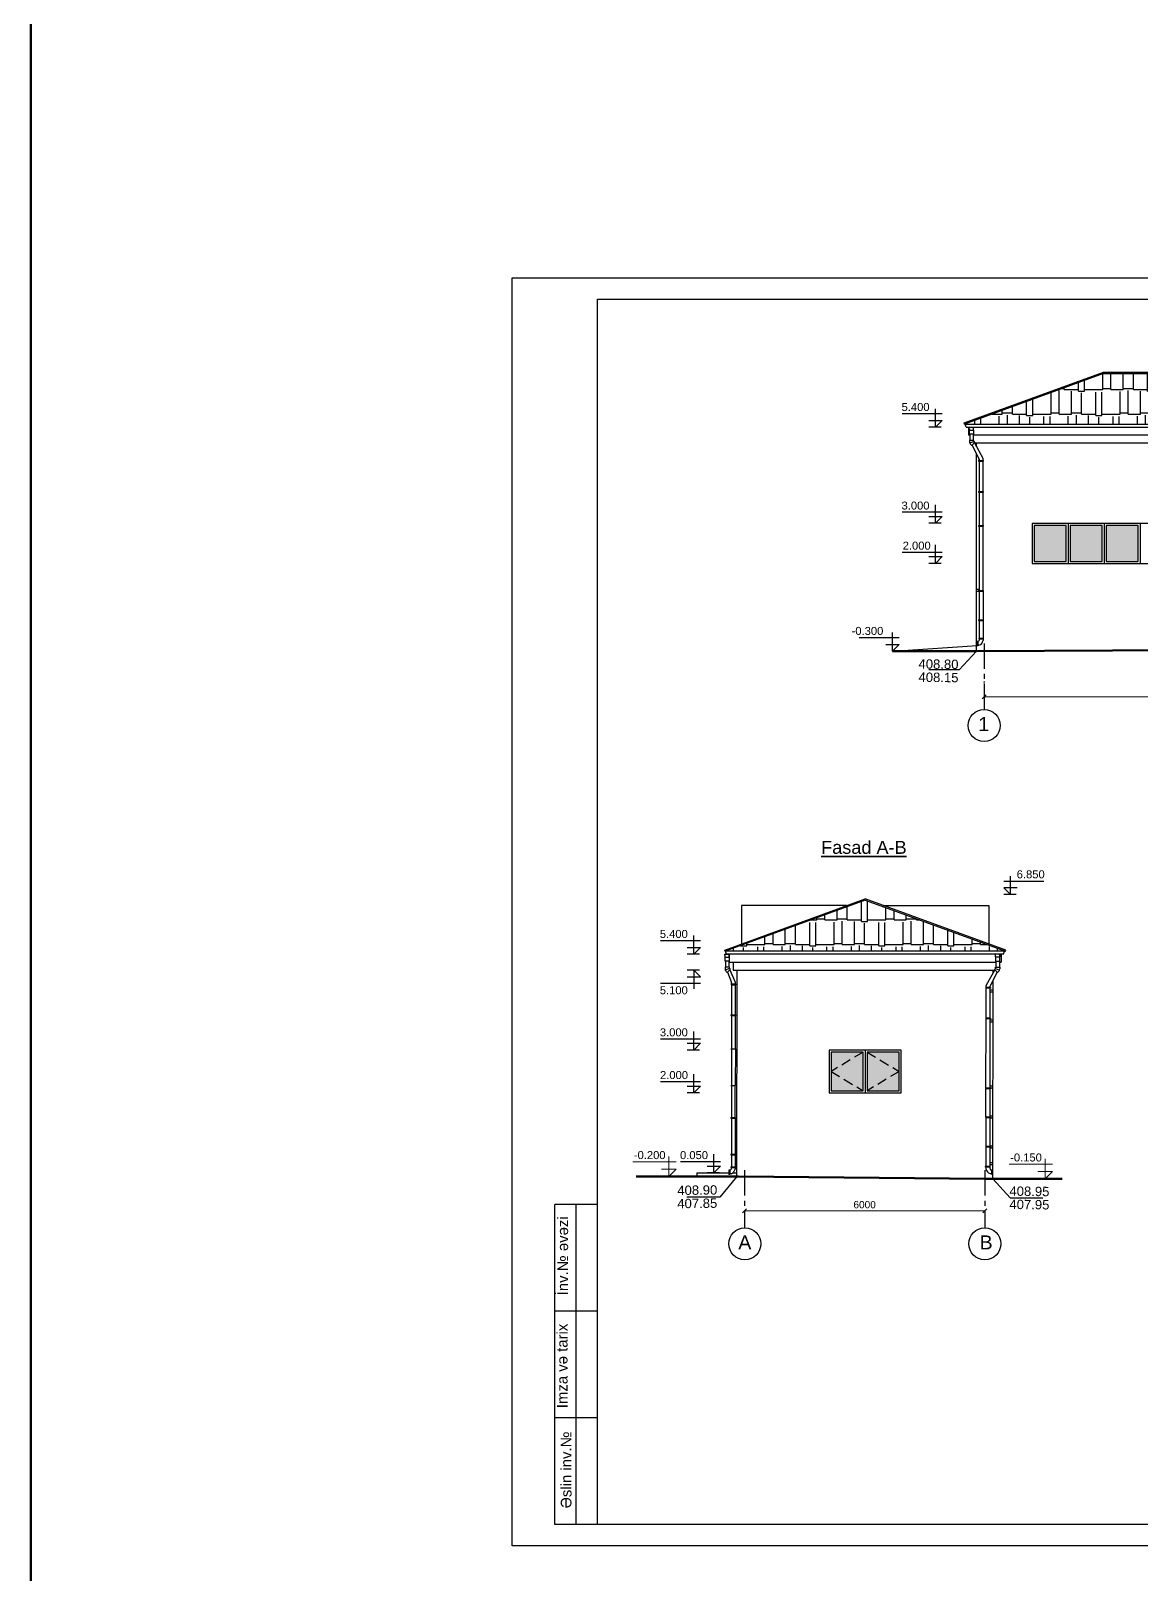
# Model space of a CAD drawing. Header units: millimetres. Extents: x 120281 to 1416367021, y -641565767 to 918373.
# Drawn here: x 981890 to 1009645, y 797393 to 835955 of the extents above; entities that cross this region are included whole.
import ezdxf

# ---------------------------------------------------------------- set-up
doc = ezdxf.new("R2010")
doc.units = ezdxf.units.MM
doc.linetypes.add('CENTER', pattern=[50.8, 31.75, -6.35, 6.35, -6.35])
doc.linetypes.add('HIDDEN', pattern=[0.375, 0.25, -0.125])
for name, color, linetype, lineweight in [('Kunc stamp_n_n yaz_s__Ном._пера__7', 7, 'Continuous', 35), ('Layer2', 7, 'Continuous', 13), ('Sahə rəqəminin xətti', 240, 'Continuous', 30), ('Xar. ölcülər.-1', 230, 'Continuous', 15), ('аракясмя', 130, 'Continuous', 20), ('оси', 85, 'CENTER', 9), ('перегородка', 130, 'Continuous', 20), ('размер', 90, 'Continuous', 40), ('размер 1', 6, 'Continuous', 15), ('размер2', 210, 'Continuous', 15)]:
    doc.layers.add(name, color=color, linetype=linetype, lineweight=lineweight)
doc.layers.add('Оболочка - Крыша_Pen_No__92', color=23, linetype='Continuous', lineweight=13, true_color=0xbf8080)
doc.styles.add('ARIAL', font='arial.ttf')
doc.styles.get("Standard").update_dxf_attribs({"font": 'arial.ttf'})
doc.styles.add('style5', font='times.ttf', dxfattribs={"height": 400})
doc.styles.add('Times New  Roman', font='times.ttf')
doc.dimstyles.new('250', dxfattribs={"dimtxt": 370, "dimasz": 100, "dimexe": 1.25, "dimexo": 0.625, "dimgap": 60, "dimtad": 1, "dimtxsty": 'Times New  Roman', "dimblk": 'OBLIQUE', "dimcen": 2.5, "dimadec": 0, "dimazin": 0, "dimtfac": 1, "dimtix": 1, "dimtmove": 0, "dimatfit": 3, "dimldrblk": 'OBLIQUE', "dimfxl": 1, "dimlwd": 0, "dimlwe": 0, "dimarcsym": 0})

# ---------------------------------------------------------------- blocks, each defined once
blk = doc.blocks.new('_Oblique')
at = {"color": 0, "linetype": 'ByBlock', "lineweight": -2}
blk.add_line((-0.5, -0.5), (0.5, 0.5), dxfattribs=at)
blk = doc.blocks.new('*D402')
at = {"layer": 'Defpoints', "color": 0, "lineweight": 53, "transparency": 16777216}
for p in [(999726, 806472), (999726, 806472), (1005738, 806472)]:
    blk.add_point(p, dxfattribs=at)
at = {"layer": 'Xar. ölcülər.-1', "color": 0, "lineweight": 0, "transparency": 16777216}
for p, q in [((999726, 806472), (999726, 806473)), ((1005738, 806472), (999726, 806472)), ((1005738, 806472), (1005738, 806473))]:
    blk.add_line(p, q, dxfattribs=at)
at = {"layer": 'Xar. ölcülər.-1', "color": 0, "lineweight": 0, "transparency": 16777216, "xscale": 100, "yscale": 100, "zscale": 100, "rotation": 180}
blk.add_blockref('_Oblique', (999726, 806472), dxfattribs=at)
at = {"layer": 'Xar. ölcülər.-1', "color": 0, "lineweight": 0, "transparency": 16777216, "xscale": 100, "yscale": 100, "zscale": 100}
blk.add_blockref('_Oblique', (1005738, 806472), dxfattribs=at)
at = {"layer": 'Xar. ölcülər.-1', "color": 0, "lineweight": 20, "transparency": 16777216, "insert": (1002732, 806624), "char_height": 180, "attachment_point": 5, "style": 'ARIAL'}
blk.add_mtext('6000', dxfattribs=at)
blk = doc.blocks.new('*D423')
at = {"layer": 'Defpoints', "color": 0, "lineweight": 53, "transparency": 16777216}
for p in [(1005720, 819708), (1025720, 819818), (1005720, 819315)]:
    blk.add_point(p, dxfattribs=at)
at = {"layer": 'Xar. ölcülər.-1', "color": 0, "lineweight": 0, "transparency": 16777216}
for p, q in [((1005720, 819708), (1005720, 819314)), ((1025720, 819817), (1025720, 819314)), ((1025720, 819315), (1005720, 819315))]:
    blk.add_line(p, q, dxfattribs=at)
at = {"layer": 'Xar. ölcülər.-1', "color": 0, "lineweight": 0, "transparency": 16777216, "xscale": 100, "yscale": 100, "zscale": 100, "rotation": 180}
blk.add_blockref('_Oblique', (1005720, 819315), dxfattribs=at)
at = {"layer": 'Xar. ölcülər.-1', "color": 0, "lineweight": 0, "transparency": 16777216, "xscale": 100, "yscale": 100, "zscale": 100}
blk.add_blockref('_Oblique', (1025720, 819315), dxfattribs=at)
at = {"layer": 'Xar. ölcülər.-1', "color": 0, "lineweight": 20, "transparency": 16777216, "insert": (1015720, 819466), "char_height": 180, "attachment_point": 5, "style": 'ARIAL'}
blk.add_mtext('20000', dxfattribs=at)

msp = doc.modelspace()

# ---------------------------------------------------------------- hatches: boundary and pattern name
at = {"layer": 'размер', "lineweight": 25}
h = msp.add_hatch(dxfattribs=at)
h.set_pattern_fill('AR-RSHKE', color=0, scale=2, style=0)
h.set_pattern_definition([(0, (219559.7, 600218.7), (1295.4, 609.6), [304.8, -254, 355.6, -152.4, 457.2, -203.2]), (0, (219864.5, 600244.1), (1295.4, 609.6), [254, -965.2, 203.2, -304.8]), (0, (220474.1, 600180.6), (1295.4, 609.6), [152.4, -1574.8]), (90, (219559.67, 600218.67), (-431.8, 609.6), [584.2, -1854.2]), (90, (219864.47, 600218.67), (-431.8, 609.6), [571.5, -1866.9]), (90, (220118.47, 600218.67), (-431.8, 609.6), [533.4, -1905]), (90, (220474.07, 600180.57), (-431.8, 609.6), [584.2, -1854.2]), (90, (220626.47, 600180.57), (-431.8, 609.6), [584.2, -1854.2]), (90, (221083.67, 600218.67), (-431.8, 609.6), [558.8, -1879.6])])
h.paths.add_polyline_path([(1011389.81227, 826954.85519), (1011339.81227, 826954.85519), (1011639.81227, 827130.50493), (1011939.81227, 826954.85519), (1011889.81226, 826954.85519), (1011639.81227, 827101.22998)], flags=16)
h.paths.add_polyline_path([(1020186.23772, 826426.13459), (1020203.48614, 826437.6871), (1020238.60649, 826358.35409), (1020221.85412, 826347.25234), (1020165.18933, 826310.55673), (1020130.27232, 826389.43041), (1020139.82585, 826395.65714), (1020163.04922, 826410.86931)], flags=16)
h.paths.add_polyline_path([(1019805.04189, 826990.56595), (1019805.04189, 826296.33061), (1020076.91031, 826296.33061), (1020055.97595, 826343.61903), (1020091.44227, 826343.61903), (1020131.80471, 826252.44471), (1019430.99065, 826252.44471), (1019471.35309, 826343.61903), (1019506.81941, 826343.61903), (1019485.88505, 826296.33061), (1019757.75347, 826296.33061), (1019757.75347, 826990.56595), (1019781.39768, 827043.97562)], flags=16)
h.paths.add_polyline_path([(1020055.97595, 826343.61903), (1020076.91031, 826296.33061), (1019805.04189, 826296.33061), (1019805.04189, 826343.61903)], flags=16)
h.paths.add_polyline_path([(1019757.75347, 826509.12851), (1019757.75347, 826461.84008), (1019523.689, 826461.84008), (1019544.62336, 826509.12851)], flags=16)
h.paths.add_polyline_path([(1019527.75377, 826390.90745), (1019559.15532, 826461.84008), (1019757.75347, 826461.84008), (1019757.75347, 826390.90745)], flags=16)
h.paths.add_polyline_path([(1019527.75377, 826390.90745), (1019492.28746, 826390.90745), (1019523.689, 826461.84008), (1019559.15532, 826461.84008)], flags=16)
h.paths.add_polyline_path([(1019821.86116, 827086.09725), (1019832.15334, 827062.84835), (1019840.72609, 827067.86769), (1020090.72609, 826921.4929), (1020140.72609, 826921.4929), (1019840.72609, 827097.14265)], flags=0)
h.paths.add_polyline_path([(1019832.15334, 827062.84835), (1019894.73073, 826921.4929), (1020090.72609, 826921.4929), (1019840.72609, 827067.86769)], flags=0)
h.paths.add_polyline_path([(1019781.39768, 827043.97562), (1019774.91703, 827029.33654), (1019785.21033, 827035.36326)], flags=0)
h.paths.add_polyline_path([(1019695.12444, 826982.61805), (1019712.61884, 827022.13596), (1019540.72609, 826921.4929), (1019590.72609, 826921.4929)], flags=16)
h.paths.add_polyline_path([(1019615.72609, 826803.26592), (1019668.06463, 826921.4929), (1019615.72609, 826921.4929)], flags=16)
h.paths.add_polyline_path([(1019430.99065, 826252.44471), (1019371.88012, 826252.44471), (1019781.39768, 827177.49979), (1019781.39768, 827043.97562)], flags=16)
h.paths.add_polyline_path([(1019774.91703, 827029.33654), (1019727.17515, 826921.4929), (1019835.62021, 826921.4929), (1019785.21033, 827035.36326)], flags=0)
h.paths.add_polyline_path([(1019668.06463, 826921.4929), (1019695.12444, 826982.61805), (1019590.72609, 826921.4929)], flags=0)
h.paths.add_polyline_path([(1019580.08968, 826509.12851), (1019621.95841, 826603.70535), (1019757.75347, 826603.70535), (1019757.75347, 826509.12851)], flags=16)
h.paths.add_polyline_path([(1019990.56602, 826571.48738), (1019835.62021, 826921.4929), (1019727.17515, 826921.4929), (1019615.72609, 826669.74174), (1019615.72609, 826589.62724), (1019621.95841, 826603.70535), (1019757.75347, 826603.70535), (1019757.75347, 826571.48738)], flags=16)
h.paths.add_polyline_path([(1019894.73073, 826921.4929), (1020049.67654, 826571.48738), (1020065.72609, 826571.48738), (1020065.72609, 826921.4929)], flags=16)
h.paths.add_polyline_path([(1020190.91524, 826252.44471), (1020131.80471, 826252.44471), (1019781.39768, 827043.97562), (1019781.39768, 827177.49979)], flags=16)
h.paths.add_polyline_path([(1019471.35309, 826343.61903), (1019492.28746, 826390.90745), (1019757.75347, 826390.90745), (1019757.75347, 826343.61903)], flags=0)
h.paths.add_polyline_path([(1019805.04189, 826343.61903), (1019805.04189, 826390.90745), (1020070.5079, 826390.90745), (1020091.44227, 826343.61903)], flags=16)
h.paths.add_polyline_path([(1020003.64004, 826461.84008), (1020035.04159, 826390.90745), (1019805.04189, 826390.90745), (1019805.04189, 826461.84008)], flags=16)
h.paths.add_polyline_path([(1019805.04189, 826461.84008), (1019805.04189, 826509.12851), (1020018.172, 826509.12851), (1020039.10636, 826461.84008)], flags=16)
h.paths.add_polyline_path([(1020018.172, 826509.12851), (1019982.70568, 826509.12851), (1019940.83695, 826603.70535), (1019976.30327, 826603.70535)], flags=16)
h.paths.add_polyline_path([(1011270.43927, 826343.61903), (1011291.37363, 826390.90745), (1011556.83964, 826390.90745), (1011556.83964, 826343.61903)], flags=0)
h.paths.add_polyline_path([(1011556.83964, 826461.84008), (1011556.83964, 826390.90745), (1011326.83995, 826390.90745), (1011358.24149, 826461.84008)], flags=16)
h.paths.add_polyline_path([(1011556.83964, 826461.84008), (1011322.77518, 826461.84008), (1011343.70954, 826509.12851), (1011556.83964, 826509.12851)], flags=16)
h.paths.add_polyline_path([(1011556.83964, 826343.61903), (1011556.83964, 826296.33061), (1011284.97122, 826296.33061), (1011305.90558, 826343.61903)], flags=16)
h.paths.add_polyline_path([(1011855.06212, 826343.61903), (1011875.99649, 826296.33061), (1011604.12806, 826296.33061), (1011604.12806, 826343.61903)], flags=16)
h.paths.add_polyline_path([(1011580.48385, 827043.97562), (1011580.48385, 827177.49979), (1011990.00141, 826252.44471), (1011930.89088, 826252.44471)], flags=16)
h.paths.add_polyline_path([(1011679.04758, 826954.85519), (1011833.99339, 826604.84966), (1011864.81227, 826604.84966), (1011864.81227, 826954.85519)], flags=16)
h.paths.add_polyline_path([(1011580.48385, 827043.97562), (1011541.03066, 826954.85519), (1011889.81226, 826954.85519), (1011639.81227, 827101.22998), (1011580.48385, 827066.49324)], flags=16)
h.paths.add_polyline_path([(1011481.92013, 826954.85519), (1011514.14755, 827027.65339), (1011389.81227, 826954.85519)], flags=16)
h.paths.add_polyline_path([(1011284.97122, 826296.33061), (1011556.83964, 826296.33061), (1011556.83964, 826990.56595), (1011580.48385, 827043.97562), (1011604.12806, 826990.56595), (1011604.12806, 826296.33061), (1011875.99649, 826296.33061), (1011855.06212, 826343.61903), (1011890.52844, 826343.61903), (1011930.89088, 826252.44471), (1011230.07682, 826252.44471), (1011270.43927, 826343.61903), (1011305.90558, 826343.61903)], flags=16)
h.paths.add_polyline_path([(1011556.83964, 826604.84966), (1011556.83964, 826954.85519), (1011414.81227, 826954.85519), (1011414.81227, 826604.84966)], flags=16)
h.paths.add_polyline_path([(1011604.12806, 826954.85519), (1011604.12806, 826604.84966), (1011774.88286, 826604.84966), (1011619.93705, 826954.85519)], flags=16)
h.paths.add_polyline_path([(1011230.07682, 826252.44471), (1011170.9663, 826252.44471), (1011580.48385, 827177.49979), (1011580.48385, 827043.97562)], flags=16)
h.paths.add_polyline_path([(1022719.82982, 827395.24882), (1008707.28103, 827395.26755), (1005285.38027, 826149.77881), (1005231.58881, 826130.20032), (1026170.67738, 826126.18372), (1026196.08304, 826126.17897)])
at = {"layer": 'размер', "lineweight": 25, "true_color": 0x8fe3ff}
h = msp.add_hatch(color=141, dxfattribs=at)
h.dxf.hatch_style = 1
h.set_gradient(color1=(143, 227, 255), color2=(184, 218, 224), tint=1, name='CYLINDER')
h.paths.add_polyline_path([(1007769.82982, 822698.49092), (1007769.82982, 823598.49104), (1006969.82982, 823598.49115), (1006969.82982, 822698.49095)])
h = msp.add_hatch(color=141, dxfattribs=at)
h.dxf.hatch_style = 1
h.set_gradient(color1=(143, 227, 255), color2=(184, 218, 224), tint=1, name='CYLINDER')
h.paths.add_polyline_path([(1008669.82982, 822698.49095), (1008669.82982, 823598.49119), (1007869.82982, 823598.49129), (1007869.82982, 822698.49095)])
h = msp.add_hatch(color=141, dxfattribs=at)
h.dxf.hatch_style = 1
h.set_gradient(color1=(143, 227, 255), color2=(184, 218, 224), tint=1, name='CYLINDER')
h.paths.add_polyline_path([(1009569.82982, 822698.49098), (1009569.82982, 823598.4911), (1008769.82982, 823598.4912), (1008769.82982, 822698.49101)])
at = {"layer": 'размер', "lineweight": 25}
h = msp.add_hatch(dxfattribs=at)
h.set_pattern_fill('AR-RSHKE', color=0, scale=2, style=0)
h.set_pattern_definition([(0, (497828.6, 598548.6), (1295.4, 609.6), [304.8, -254, 355.6, -152.4, 457.2, -203.2]), (0, (498133.4, 598574), (1295.4, 609.6), [254, -965.2, 203.2, -304.8]), (0, (498743, 598510.5), (1295.4, 609.6), [152.4, -1574.8]), (90, (497828.6, 598548.6), (-431.8, 609.6), [584.2, -1854.2]), (90, (498133.4, 598548.6), (-431.8, 609.6), [571.5, -1866.9]), (90, (498387.4, 598548.6), (-431.8, 609.6), [533.4, -1905]), (90, (498743, 598510.5), (-431.8, 609.6), [584.2, -1854.2]), (90, (498895.4, 598510.5), (-431.8, 609.6), [584.2, -1854.2]), (90, (499352.6, 598548.6), (-431.8, 609.6), [558.8, -1879.6])])
h.paths.add_polyline_path([(999244.14838, 812958.85389), (1002743.42731, 814235.84154), (1006251.92205, 812958.85389)])
at = {"layer": 'размер', "lineweight": 25, "true_color": 0x8fe3ff}
h = msp.add_hatch(color=141, dxfattribs=at)
h.dxf.hatch_style = 1
h.set_gradient(color1=(143, 227, 255), color2=(184, 218, 224), tint=1, name='CYLINDER')
h.paths.add_polyline_path([(1002693.42747, 810438.11553), (1001893.42747, 810438.11553), (1001893.42747, 809470.22522), (1002693.42747, 809470.22522)])
h = msp.add_hatch(color=141, dxfattribs=at)
h.dxf.hatch_style = 1
h.set_gradient(color1=(143, 227, 255), color2=(184, 218, 224), tint=1, name='CYLINDER')
h.paths.add_polyline_path([(1003593.42747, 809470.22522), (1003593.42747, 810438.11553), (1002793.42747, 810438.11553), (1002793.42747, 809470.22522)])

# ---------------------------------------------------------------- linework, layer by layer
at = {"color": 7, "linetype": 'Continuous', "lineweight": 30}
for p, q in [((1004646.94761, 826049.98535), (1004336.77888, 826049.98535)), ((1004646.95018, 823650.07781), (1004336.78146, 823650.07781)), ((1004646.95018, 822648.49119), (1004336.78146, 822648.49119)), ((1004646.58193, 820450.04501), (1004336.41321, 820450.04501)), ((1006521.05027, 814373.01436), (1006210.88154, 814373.01436)), ((998606.18614, 812882.88548), (998296.01741, 812882.88548)), ((998606.18614, 812486.00972), (998296.01741, 812486.00972)), ((998606.18614, 810488.11553), (998296.01741, 810488.11553)), ((998606.18614, 809420.22522), (998296.01741, 809420.22522)), ((999106.40685, 807420.22522, 0), (998796.23813, 807420.22522, 0))]:
    msp.add_line(p, q, dxfattribs=at)
at = {"color": 3, "lineweight": 106, "elevation": 0}
msp.add_lwpolyline([(981889.52717, 918129.57513), (1049905.5886, 918129.57513), (1049905.5886, 606781.6141), (981889.52717, 606781.6141)], close=True, dxfattribs=at)
at = {"lineweight": 50}
for points in [[(1003429.29126, 820454.27352), (1005531.88829, 820454.08502), (1025907.32978, 820554.08502), (1028463.92614, 820554.08502)], [(997021.72119, 807330.53773), (999582.6918, 807330.53773), (1005738.18496, 807270.22522), (1007674.24518, 807270.22522)]]:
    msp.add_lwpolyline(points, dxfattribs=at)
at = {"layer": 'Layer2', "color": 0, "lineweight": 25}
for p, q in [((999538.31246, 807330.53773), (999111.51128, 806815.80977)), ((1005938.31246, 807270.22522), (1006366.50872, 806798.2935)), ((999111.51128, 806815.80977), (998290.91702, 806815.27209)), ((1006366.50872, 806798.2935), (1007187.10298, 806797.75582))]:
    msp.add_line(p, q, dxfattribs=at)
at = {"layer": 'Sahə rəqəminin xətti', "color": 0, "lineweight": 25}
msp.add_lwpolyline([(1005531.88868, 820454.08502), (1005098.01802, 819991.88726), (1004337.56366, 819991.14901)], dxfattribs=at)
at = {"layer": 'аракясмя', "color": 0, "lineweight": 25}
for p, q in [((1004673.79107, 826387.74902), (1003671.64553, 826387.74902)), ((1004505.04107, 826049.98535), (1004505.04107, 826514.04785)), ((1004336.29107, 826218.99902), (1004673.79107, 826218.99902)), ((1004505.04107, 826049.98535), (1004673.79107, 826218.99902)), ((1005271.03161, 826050.01338), (1005243.57651, 826126.17897)), ((1005348.98301, 826012.88611), (1005348.98301, 826048.19547)), ((1005348.98301, 826048.19547), (1005456.13773, 826048.19547)), ((1005350.12285, 826008.63428), (1005355.04816, 826000.10829)), ((1005355.04816, 825984.44547), (1005355.04816, 826000.10829)), ((1005456.13773, 825984.44547), (1005456.13773, 826048.19547)), ((1005354.59295, 825722.20243), (1005354.59295, 825685.50903)), ((1005456.59295, 825722.20243), (1005354.59295, 825722.20243)), ((1005355.04816, 825981.89547), (1005355.04816, 825981.89547)), ((1005462.85782, 825691.88284), (1005362.25002, 825648.45175)), ((1005363.09295, 825875.46305), (1005363.09295, 825722.20243)), ((1005363.54816, 825975.94547), (1005447.63773, 825975.94547)), ((1005383.9671, 825617.464), (1005410.67088, 825592.29828)), ((1005480.62635, 825666.52922), (1005410.67088, 825592.29828)), ((1005448.09295, 825875.46305), (1005448.09295, 825722.20243)), ((1005476.47257, 825662.12157), (1005690.14809, 825278.1824, 0.00002)), ((1005418.67439, 825600.79094), (1005597.15731, 825245.0651, 0)), ((1005599.69008, 825233.98609, 0.00002), (1005599.69042, 825218.01899, 0.00002)), ((1005693.18906, 825218.01899, 0.00002), (1005693.19177, 825266.10282, 0.00002)), ((1005582.69042, 825218.01899, 0.00002), (1005582.69162, 825201.01899, 0.00002)), ((1005582.69042, 825218.01899, 0.00002), (1005697.87198, 825218.01899, 0.00002)), ((1005582.69162, 825201.01899, 0.00002), (1005697.87198, 825201.01899, 0.00002)), ((1005599.69042, 825201.01899, 0.00002), (1005599.74944, 824448.05292)), ((1005693.14825, 824448.05292), (1005693.17916, 825201.01899, 0.00002)), ((1005697.87198, 825218.01899, 0.00002), (1005697.87198, 825201.01899, 0.00002)), ((1005582.44829, 824448.05292), (1005582.4495, 824431.05292)), ((1005582.44829, 824448.05292), (1005697.62986, 824448.05292)), ((1005697.62986, 824448.05292), (1005697.63106, 824431.05292)), ((1004505.04365, 823650.07781), (1004505.04365, 824114.14031)), ((1005582.4495, 824431.05292), (1005697.62986, 824431.05292)), ((1005599.63019, 824431.05292), (1005599.68921, 823598.05292)), ((1005693.08802, 823598.05292), (1005693.11893, 824431.05292)), ((1004673.79365, 823924.42148), (1003671.64811, 823924.42148)), ((1004336.29365, 823819.09148), (1004673.79365, 823819.09148)), ((1004505.04365, 823650.07781), (1004673.79365, 823819.09148)), ((1005582.38806, 823598.05292), (1005582.38926, 823581.05292)), ((1005582.38806, 823598.05292), (1005697.56962, 823598.05292)), ((1005582.38926, 823581.05292), (1005697.56962, 823581.05292)), ((1005599.5787, 823581.05292), (1005599.62898, 821971.49011)), ((1005693.02779, 821971.49011), (1005693.0587, 823581.05292)), ((1005697.56962, 823598.05292), (1005697.57083, 823581.05292)), ((1007819.82982, 823648.49132), (1007819.82982, 822648.49098)), ((1008719.82982, 823648.49135), (1008719.82982, 822648.49101)), ((1009619.82982, 823648.49138), (1009619.82982, 822648.49103)), ((1004673.79365, 822922.83486), (1003671.64811, 822922.83486)), ((1004505.04365, 822648.49119), (1004505.04365, 823112.55369)), ((1004336.29365, 822817.50487), (1004673.79365, 822817.50487)), ((1004505.04365, 822648.49119), (1004673.79365, 822817.50487)), ((1005582.2676, 821971.49011), (1005582.2688, 821954.49011)), ((1005582.2676, 821971.49011), (1005697.44916, 821971.49011)), ((1005582.2688, 821954.49011), (1005697.44916, 821954.49011)), ((1005599.38926, 821954.49011), (1005599.45671, 821241.26468)), ((1005692.88167, 821954.49011), (1005692.93311, 821241.26468)), ((1005697.44916, 821971.49011), (1005697.44916, 821954.49011)), ((1005582.2676, 821241.26468), (1005582.2688, 821224.26468)), ((1005582.2676, 821241.26468), (1005697.44916, 821241.26468)), ((1005582.2688, 821224.26468), (1005697.44916, 821224.26468)), ((1005599.50973, 821224.26468), (1005599.57007, 820780.85088)), ((1005692.90733, 821224.26468), (1005692.90733, 820780.85088)), ((1005697.44916, 821241.26468), (1005697.45037, 821224.26468)), ((1003598.04126, 820792.03719), (1002595.89572, 820792.03719)), ((1003260.54126, 820623.28719), (1003598.04126, 820623.28719)), ((1003429.29126, 820454.27352), (1003429.29126, 820918.33602)), ((1003429.29126, 820454.27352), (1003598.04126, 820623.28719)), ((1005558.30949, 820699.54393), (1005532.80949, 820699.54393)), ((1005532.80949, 820699.54393), (1005532.80949, 820589.1628)), ((1005558.30949, 820699.54393), (1005558.30949, 820589.1628)), ((1005558.5291, 820691.04393), (1005558.30949, 820691.04393)), ((1005590.6603, 820603.23825), (1005558.30949, 820603.23825)), ((1005583.75541, 820780.85088), (1005583.75661, 820763.85088)), ((1005583.75541, 820780.85088), (1005699.42043, 820780.85088)), ((1005583.75661, 820763.85088), (1005698.93697, 820763.85088)), ((1005694.41142, 820763.85088), (1005694.41324, 820725.00939)), ((1005699.42043, 820780.85088), (1005699.42163, 820763.85088)), ((1005545.55949, 820589.1628), (1003568.59663, 820454.26103)), ((1005558.30949, 820589.1628), (1005532.80949, 820589.1628)), ((1006379.14373, 814373.01436), (1006379.14373, 814837.07686)), ((1006210.39373, 814710.77803), (1007212.53927, 814710.77803)), ((1006547.89373, 814542.02803), (1006210.39373, 814542.02803)), ((1006379.14373, 814373.01436), (1006210.39373, 814542.02803)), ((998464.2796, 812882.88548), (998464.2796, 813346.94798)), ((998633.0296, 813220.64915), (997630.88406, 813220.64915)), ((998295.5296, 813051.89915), (998633.0296, 813051.89915)), ((998464.2796, 812882.88548), (998633.0296, 813051.89915)), ((999236.52442, 812847.60627), (999236.52442, 812882.91564)), ((999236.52442, 812882.91564), (999343.67914, 812882.88542)), ((999343.67914, 812819.16564), (999343.67914, 812882.91564)), ((1006007.07068, 812819.13542), (1006007.07068, 812882.88542)), ((1006114.2254, 812882.88542), (1006007.07068, 812882.88542)), ((1006114.2254, 812847.57606), (1006114.2254, 812882.88542)), ((1006143.17547, 812819.16564), (1006143.17547, 812882.91564)), ((999237.66426, 812843.35445), (999242.58957, 812834.82845)), ((999242.13435, 812556.92259), (999242.13435, 812520.22919)), ((999344.13435, 812556.92259), (999242.13435, 812556.92259)), ((999242.58957, 812819.16564), (999242.58957, 812834.82845)), ((999242.58957, 812816.61564), (999242.58957, 812816.61564)), ((999350.39923, 812526.603), (999249.79143, 812483.17192)), ((999250.63435, 812710.18322), (999250.63435, 812556.92259)), ((999251.08957, 812810.66564), (999335.17914, 812810.66564)), ((999368.16775, 812501.24938), (999298.21229, 812427.01844)), ((999335.63435, 812710.18322), (999335.63435, 812556.92259)), ((999364.01397, 812496.84174), (999497.26939, 812187.06563, 0)), ((1005986.73584, 812496.81152), (1005773.06032, 812112.87235, 0.00002)), ((1005982.58206, 812501.21917), (1006052.53753, 812426.98822)), ((1006000.35059, 812526.57278), (1006100.95839, 812483.1417)), ((1006006.61546, 812556.89237), (1006108.61546, 812556.89237)), ((1006015.11546, 812710.153), (1006015.11546, 812556.89237)), ((1006099.66025, 812810.63542), (1006015.57068, 812810.63542)), ((1006100.11546, 812710.153), (1006100.11546, 812556.89237)), ((1006113.08556, 812843.32423), (1006108.16025, 812834.79824)), ((1006108.16025, 812819.13542), (1006108.16025, 812834.79824)), ((1006108.16025, 812816.58542), (1006108.16025, 812816.58542)), ((1006108.61546, 812556.89237), (1006108.61546, 812520.19898)), ((998633.0296, 812148.24605), (997630.88406, 812148.24605)), ((998295.5296, 812316.99605), (998633.0296, 812316.99605)), ((998464.2796, 812486.00972), (998464.2796, 812021.94722)), ((998464.2796, 812486.00972), (998633.0296, 812316.99605)), ((999271.50851, 812452.18416), (999298.21229, 812427.01844)), ((999303.27629, 812432.39194), (999405.10591, 812172.70063, 0)), ((999392.54213, 812138.76395, 0.00002), (999392.54334, 812121.76395, 0.00002)), ((999392.54213, 812138.76395, 0.00002), (999507.7237, 812138.76395, 0.00002)), ((999392.54334, 812121.76395, 0.00002), (999507.7237, 812121.76395, 0.00002)), ((999407.12632, 812121.76395, 0.00002), (999407.18535, 811368.79787, 0)), ((999408.54702, 812154.73105, 0.00002), (999408.54735, 812138.76395, 0.00002)), ((999500.31036, 812138.76395, 0.00002), (999500.31241, 812175.16737, 0.00002)), ((999500.58415, 811368.79787, 0), (999500.61506, 812121.76395, 0.00002)), ((999507.7237, 812138.76395, 0.00002), (999507.7237, 812121.76395, 0.00002)), ((1006044.53402, 812435.48089), (1005866.0511, 812079.75504, 0)), ((1006079.24131, 812452.15395), (1006052.53753, 812426.98822)), ((1005765.33643, 812052.70894, 0.00002), (1005765.33643, 812035.70894, 0.00002)), ((1005880.51799, 812052.70894, 0.00002), (1005765.33643, 812052.70894, 0.00002)), ((1005880.51679, 812035.70894, 0.00002), (1005765.33643, 812035.70894, 0.00002)), ((1005770.01935, 812052.70894, 0.00002), (1005770.01664, 812100.79276, 0.00002)), ((1005770.06016, 811284.07712), (1005770.02925, 812037.0432, 0.00002)), ((1005863.51799, 812037.0432, 0.00002), (1005863.45897, 811284.07712)), ((1005863.51833, 812068.67604, 0.00002), (1005863.51799, 812052.70894, 0.00002)), ((1005880.51799, 812052.70894, 0.00002), (1005880.51679, 812035.70894, 0.00002)), ((999389.88419, 811368.79787, 0), (999389.8854, 811351.79787, 0)), ((999389.88419, 811368.79787, 0), (999505.06576, 811368.79787, 0)), ((999389.8854, 811351.79787, 0), (999505.06576, 811351.79787, 0)), ((999407.06609, 811351.79787, 0), (999401.77215, 809601.81314, 0)), ((999500.52392, 810518.79787, 0), (999500.55483, 811351.79787, 0)), ((999505.06576, 811368.79787, 0), (999505.06696, 811351.79787, 0)), ((998464.2796, 810488.11553), (998464.2796, 810952.17803)), ((1005764.87793, 809534.09239), (1005770.08948, 811267.07712)), ((1005765.57855, 811284.07712), (1005765.57735, 811267.07712)), ((1005880.76012, 811284.07712), (1005765.57855, 811284.07712)), ((1005880.75891, 811267.07712), (1005765.57855, 811267.07712)), ((1005863.57822, 811267.07712), (1005858.27674, 809534.09239)), ((1005880.76012, 811284.07712), (1005880.75891, 811267.07712)), ((998633.0296, 810762.4592), (997630.88406, 810762.4592)), ((998295.5296, 810657.1292), (998633.0296, 810657.1292)), ((998464.2796, 810488.11553), (998633.0296, 810657.1292)), ((999389.82396, 810518.79787, 0), (999505.00553, 810518.79787, 0)), ((999505.00553, 810518.79787, 0), (999499.76427, 809601.81314, 0)), ((1002743.42747, 810488.11553), (1002743.42747, 809420.22522)), ((998464.2796, 809420.22522), (998464.2796, 809884.28772)), ((998633.0296, 809694.56889), (997630.88406, 809694.56889)), ((998295.5296, 809589.23889), (998633.0296, 809589.23889)), ((998464.2796, 809420.22522), (998633.0296, 809589.23889)), ((999384.58271, 809601.81314, 0), (999499.76307, 809601.81314, 0)), ((999401.77215, 809601.81314, 0), (999401.82881, 808802.16545, 0)), ((999495.21731, 808802.16545, 0), (999495.25214, 809601.81314, 0)), ((1005760.39633, 809534.09239), (1005760.39512, 809517.09239)), ((1005875.57789, 809534.09239), (1005760.39633, 809534.09239)), ((1005875.57669, 809517.09239), (1005760.39633, 809517.09239)), ((1005764.93816, 808807.52958), (1005764.90726, 809517.09239)), ((1005858.38725, 809517.09239), (1005858.33697, 808807.52958)), ((1005875.57789, 809534.09239), (1005875.57669, 809517.09239)), ((999384.46104, 808802.16545, 0), (999384.46225, 808785.16545, 0)), ((999384.46104, 808802.16545, 0), (999499.64261, 808802.16545, 0)), ((999384.46225, 808785.16545, 0), (999499.64261, 808785.16545, 0)), ((999401.58271, 808785.16545, 0), (999401.66758, 807887.637, 0)), ((999495.07512, 808785.16545, 0), (999495.13985, 807887.637, 0)), ((999499.64261, 808802.16545, 0), (999499.64261, 808785.16545, 0)), ((1005760.51679, 808807.52958), (1005760.51679, 808790.52958)), ((1005875.69835, 808807.52958), (1005760.51679, 808807.52958)), ((1005875.69715, 808790.52958), (1005760.51679, 808790.52958)), ((1005765.08428, 808790.52958), (1005765.03284, 808077.30416)), ((1005858.57669, 808790.52958), (1005858.50925, 808077.30416)), ((1005875.69835, 808807.52958), (1005875.69715, 808790.52958)), ((998964.50032, 807420.22522, 0), (998964.50032, 807884.28772, 0)), ((999384.46104, 807887.637, 0), (999384.46225, 807870.637, 0)), ((999384.46104, 807887.637, 0), (999499.64261, 807887.637, 0)), ((999384.46225, 807870.637, 0), (999499.64261, 807870.637, 0)), ((999401.70317, 807870.637, 0), (999401.83067, 807571.7657, 0)), ((999495.10077, 807870.637, 0), (999495.22827, 807571.7657, 0)), ((999499.64261, 807887.637, 0), (999499.64381, 807870.637, 0)), ((1005760.51679, 808077.30416), (1005760.51558, 808060.30416)), ((1005875.69835, 808077.30416), (1005760.51679, 808077.30416)), ((1005875.69715, 808060.30416), (1005760.51679, 808060.30416)), ((1005765.05862, 808060.30416), (1005765.18612, 807577.65358)), ((1005858.45623, 808060.30416), (1005858.47313, 807577.65358)), ((1005875.69835, 808077.30416), (1005875.69715, 808060.30416)), ((999133.25032, 807694.56889, 0), (998131.10478, 807694.56889, 0)), ((998795.75032, 807589.23889, 0), (999133.25032, 807589.23889, 0)), ((998964.50032, 807420.22522, 0), (999133.25032, 807589.23889, 0)), ((999360.63043, 807490.45875, 0), (999335.13043, 807490.45875, 0)), ((999335.13043, 807490.45875, 0), (999335.13043, 807380.07762, 0)), ((999360.63043, 807490.45875, 0), (999360.63043, 807380.07762, 0)), ((999360.85005, 807481.95875, 0), (999360.63043, 807481.95875, 0)), ((999386.07635, 807571.7657, 0), (999386.07755, 807554.7657, 0)), ((999386.07635, 807571.7657, 0), (999501.25791, 807571.7657, 0)), ((999386.07755, 807554.7657, 0), (999501.25791, 807554.7657, 0)), ((999538.64877, 807609.42666), (999495.22827, 807608.60431)), ((999496.73237, 807554.7657, 0), (999496.73419, 807515.92421, 0)), ((999501.74137, 807571.7657, 0), (999501.74257, 807554.7657, 0)), ((1005749.36, 807577.65358), (1005749.35879, 807560.65358)), ((1005865.02502, 807577.65358), (1005749.36, 807577.65358)), ((1005865.02381, 807560.65358), (1005749.84345, 807560.65358)), ((1005766.01772, 807560.65358), (1005766.0159, 807521.81209)), ((1005865.02502, 807577.65358), (1005865.02381, 807560.65358)), ((1005901.90004, 807487.84663), (1005902.11965, 807487.84663)), ((1005902.11965, 807496.34663), (1005927.61965, 807496.34663)), ((1005902.11965, 807496.34663), (1005902.11965, 807385.9655)), ((1005927.61965, 807496.34663), (1005927.61965, 807385.9655)), ((999360.63043, 807380.07762, 0), (999335.13043, 807380.07762, 0)), ((999392.98124, 807394.15308, 0), (999360.63043, 807394.15308, 0)), ((1005869.76885, 807400.04096), (1005902.11965, 807400.04096)), ((1005902.71976, 807385.9655), (1005928.21976, 807385.9655))]:
    msp.add_line(p, q, dxfattribs=at)
at = {"layer": 'аракясмя', "color": 0}
for p, q in [((998018.77324, 807695.3225), (996936.45606, 807695.3225)), ((998018.77324, 807695.3225), (996936.45606, 807695.3225)), ((997654.27324, 807513.0725), (998018.77324, 807513.0725)), ((997654.27324, 807513.0725), (998018.77324, 807513.0725)), ((997836.52324, 807330.53773), (997836.52324, 807831.72523)), ((997836.52324, 807330.53773), (997836.52324, 807831.72523)), ((997836.52324, 807330.53773), (998018.77324, 807513.0725)), ((997836.52324, 807330.53773), (998018.77324, 807513.0725)), ((1007426.3466, 807635.00999), (1006344.02941, 807635.00999)), ((1007426.3466, 807635.00999), (1006344.02941, 807635.00999)), ((1007244.0966, 807270.22522), (1007244.0966, 807771.41272)), ((1007244.0966, 807270.22522), (1007244.0966, 807771.41272)), ((1007061.8466, 807452.75999), (1007426.3466, 807452.75999)), ((1007061.8466, 807452.75999), (1007426.3466, 807452.75999)), ((1007244.0966, 807270.22522), (1007426.3466, 807452.75999)), ((1007244.0966, 807270.22522), (1007426.3466, 807452.75999))]:
    msp.add_line(p, q, dxfattribs=at)
at = {"layer": 'аракясмя', "color": 0, "lineweight": 25}
for points in [[(1005456.59295, 825875.46305), (1005354.59295, 825875.46305), (1005354.59295, 825975.94547), (1005456.59295, 825975.94547)], [(1010519.82982, 823648.49131), (1006919.82982, 823648.4912), (1006919.82982, 822648.49119), (1010519.82982, 822648.49119)], [(1007769.82982, 823598.49104), (1006969.82982, 823598.49115), (1006969.82982, 822698.49095), (1007769.82982, 822698.49092)], [(1008669.82982, 823598.49119), (1007869.82982, 823598.49129), (1007869.82982, 822698.49095), (1008669.82982, 822698.49095)], [(1009569.82982, 823598.4911), (1008769.82982, 823598.4912), (1008769.82982, 822698.49101), (1009569.82982, 822698.49098)], [(999344.13435, 812710.18322), (999242.13435, 812710.18322), (999242.13435, 812810.66564), (999344.13435, 812810.66564)], [(1006006.61546, 812710.153), (1006108.61546, 812710.153), (1006108.61546, 812810.63542), (1006006.61546, 812810.63542)], [(1003643.42747, 810488.11553), (1001843.42747, 810488.11553), (1001843.42747, 809420.22522), (1003643.42747, 809420.22522)], [(1002693.42747, 810438.11553), (1001893.42747, 810438.11553), (1001893.42747, 809470.22522), (1002693.42747, 809470.22522)], [(1003593.42747, 810438.11553), (1002793.42747, 810438.11553), (1002793.42747, 809470.22522), (1003593.42747, 809470.22522)]]:
    msp.add_lwpolyline(points, close=True, dxfattribs=at)
for centre in [(1005719.82978, 818598.05493), (999738.18496, 805648.00342), (1005738.18496, 805648.00342)]:
    msp.add_circle(centre, 400, dxfattribs=at)
for centre, radius, start, end in [((1005357.48301, 826012.88611), 8.5, 180, 210.01422378), ((1005448.09295, 825685.50903), 93.5, 180, 226.698461075), ((1005363.54816, 825984.44547), 8.5, 180, 270), ((1005447.63773, 825984.44547), 8.5, 270, 0), ((1005533.09295, 825722.20243), 76.5, 180, 226.698461075), ((1005535.54438, 820753.85483), 66.88429, 290.099356068, 8.595217806), ((1005531.47591, 820758.75126), 166.39438, 290.835580097, 348.300278406), ((999245.02442, 812847.60627), 8.5, 180, 210.01422378), ((999335.63435, 812520.22919), 93.5, 180, 226.698461075), ((999251.08957, 812819.16564), 8.5, 180, 270), ((999335.17914, 812819.16564), 8.5, 270, 0), ((999420.63435, 812556.92259), 76.5, 180, 226.698461075), ((1005930.11546, 812556.89237), 76.5, 313.301538925, 0), ((1006015.57068, 812819.13542), 8.5, 180, 270), ((1006015.11546, 812520.19898), 93.5, 313.301538925, 0), ((1006099.66025, 812819.13542), 8.5, 270, 0), ((1006105.7254, 812847.57606), 8.5, 329.98577622, 0), ((999337.86532, 807544.76966, 0), 66.88429, 290.099356068, 8.595217806), ((999333.79686, 807549.66609, 0), 166.39438, 290.835580097, 348.300278406), ((1005928.95323, 807555.55397), 166.39438, 191.699721594, 249.164419903), ((1005924.88477, 807550.65754), 66.88429, 171.404782194, 249.900643932)]:
    msp.add_arc(centre, radius, start, end, dxfattribs=at)
at = {"layer": 'аракясмя', "color": 0, "lineweight": 25, "extrusion": (-6.11849e-08, -2.44532e-08, 1)}
for centre, radius, start, end in [((1005574.19008, 825233.98556, -0.08171), 25.5, 0.001208943, 27.536808904), ((1005667.69177, 825266.10228, -0.08171), 25.5, 0.001208943, 27.536808904), ((999320.40603, 812147.16664, -0.08101), 88.46499, 4.905203747, 16.776187456)]:
    msp.add_arc(centre, radius, start, end, dxfattribs=at)
at = {"layer": 'аракясмя', "color": 0, "lineweight": 25, "extrusion": (-3.65675e-08, 2.06216e-12, 1)}
msp.add_arc((999474.81307, 812174.98408, -0.03654), 25.5, 359.996768914, 28.280334765, dxfattribs=at)
at = {"layer": 'аракясмя', "color": 0, "lineweight": 25, "extrusion": (3.65675e-08, 2.06216e-12, 1)}
msp.add_arc((1005795.51664, 812100.7908, 0.0368), 25.5, 150.085411202, 180.003231086, dxfattribs=at)
at = {"layer": 'аракясмя', "color": 0, "lineweight": 25, "extrusion": (6.11849e-08, -2.44532e-08, 1)}
msp.add_arc((1005889.01833, 812068.6755, 0.04169), 25.5, 152.463191096, 179.998791057, dxfattribs=at)
at = {"layer": 'Оболочка - Крыша_Pen_No__92', "color": 0, "lineweight": 30}
for p, q in [((1005221.32807, 826158.39119), (1008707.28099, 827427.1984)), ((1008707.28099, 827395.24882), (1005231.58881, 826130.20032)), ((1008707.28099, 827427.1984), (1022719.82978, 827427.21713)), ((1005233.06094, 826126.15573), (1005221.32807, 826158.39119)), ((1005233.05073, 826126.15573), (1026206.60882, 826126.18377)), ((1005271.03161, 826050.01338), (1026168.62794, 826050.01338)), ((1005332.58196, 826049.98535), (1005332.58196, 825849.98535)), ((1005363.09295, 825849.98535), (1005332.58196, 825849.98535)), ((1025979.01782, 825849.98535), (1005448.09295, 825849.98535)), ((1025943.88397, 825649.98535), (1005483.22715, 825649.98471)), ((1005532.32978, 825561.75551), (1005532.32978, 825649.98535)), ((1005531.88868, 820454.08502), (1005532.32978, 825374.26979)), ((999233.88766, 812987.04469), (1002743.42731, 814267.79121)), ((1002743.42731, 814235.84154), (999244.14838, 812958.85389)), ((1002281.16015, 814099.53653), (999651.03002, 814099.53653)), ((999651.03002, 814099.53653), (999651.03002, 813142.22926)), ((1006262.18274, 812987.04463), (1002743.42731, 814267.79121)), ((1002743.42731, 814235.84154), (1006251.92205, 812958.85389)), ((1003205.69446, 814099.53653), (1005835.82459, 814099.53653)), ((1005835.82459, 814099.53653), (1005835.82459, 813142.22926)), ((999244.14838, 812958.85389), (999233.88766, 812987.04469)), ((1006251.92148, 812958.85389), (999244.14838, 812958.85389)), ((999283.26557, 812882.88542), (999255.88143, 812958.85416)), ((1006203.58904, 812882.88542), (999283.26557, 812882.88542)), ((999343.6796, 812882.88542), (999343.67961, 812686.00975)), ((1006143.17547, 812882.91294), (1006143.17546, 812686.00975)), ((1006203.58904, 812882.88542), (1006231.03512, 812959.02601)), ((1006251.92205, 812958.85389), (1006262.18274, 812987.04463)), ((999343.67961, 812686.00975), (1006015.11546, 812686.00955)), ((999443.67961, 812686.00975), (999443.67961, 812486.00975)), ((1006100.11546, 812686.00954), (1006143.17546, 812686.00954)), ((999443.67961, 812486.00975), (1005979.98161, 812486.00955)), ((999538.31246, 807330.53773), (999543.42742, 812486.00975)), ((1005938.31246, 807270.22522), (1005943.42742, 812233.97012)), ((1005943.42742, 812418.99353), (1005943.42742, 812486.00955)), ((998538.41797, 807420.22522), (999335.13043, 807420.22522, 0)), ((998538.41797, 807420.22522), (998538.41797, 807330.53773)), ((999438.35378, 807420.22522), (999538.46336, 807420.22522))]:
    msp.add_line(p, q, dxfattribs=at)
at = {"layer": 'оси', "color": 0, "lineweight": 25, "ltscale": 20}
for p, q in [((1005719.82978, 820650.07784), (1005719.82978, 818998.05493)), ((999725.68496, 807486.11751), (999725.68496, 806048.01869)), ((1005738.18496, 807486.11751), (1005738.18496, 806048.01869))]:
    msp.add_line(p, q, dxfattribs=at)
at = {"layer": 'оси', "color": 0, "linetype": 'HIDDEN', "lineweight": 30, "ltscale": 1000}
for points in [[(1002693.42747, 810438.11553), (1001893.42747, 809954.17038), (1002693.42747, 809470.22522)], [(1002793.42747, 810438.11553), (1003593.42747, 809954.17038), (1002793.42747, 809470.22522)]]:
    msp.add_lwpolyline(points, dxfattribs=at)
at = {"layer": 'размер', "color": 0, "lineweight": 25}
for p, q in [((1008707.28099, 827395.24882), (1022719.82978, 827395.26755)), ((1006919.82982, 822826.27155), (1006919.78492, 822826.27155)), ((1006919.82982, 822776.27155), (1006919.78492, 822776.27155)), ((1005599.62696, 822000.07727), (1005532.32978, 822000.07727)), ((1005599.38968, 821950.07727), (1005532.32978, 821950.07727)), ((1006251.92205, 812958.85389), (1006262.18274, 812987.04463)), ((1005943.42742, 811936.10211), (1005863.51008, 811936.10211)), ((1005943.42742, 811986.10211), (1005863.514, 811986.10211)), ((1005943.42742, 811186.10211), (1005863.57248, 811186.10211)), ((1005943.42742, 811236.10211), (1005863.57603, 811236.10211)), ((1005938.18496, 809536.11738), (1005858.27688, 809536.11738)), ((1005938.18496, 809586.11738), (1005858.28042, 809586.11738)), ((1005938.18496, 808836.11738), (1005858.33899, 808836.11738)), ((1005938.18496, 808786.11738), (1005858.57627, 808786.11738)), ((1005938.18496, 808036.11738), (1005858.45293, 808036.11738)), ((1005938.18496, 808086.11738), (1005858.51008, 808086.11738)), ((1005938.31246, 807616.22891), (1005858.47835, 807616.22891)), ((1005938.31246, 807666.22891), (1005858.48515, 807666.22891))]:
    msp.add_line(p, q, dxfattribs=at)
at = {"layer": 'размер', "color": 0, "lineweight": 30}
for p, q in [((994989.82762, 798631.08263), (994989.82762, 806632.03882)), ((996056.62178, 806632.03882), (994989.82762, 806632.03882)), ((995523.2247, 798631.08263), (995523.2247, 806632.03882)), ((996056.62178, 803965.05342), (994989.82762, 803965.05342)), ((996056.62178, 801298.06803), (994989.82762, 801298.06803)), ((996056.62178, 798631.08263), (994989.82762, 798631.08263))]:
    msp.add_line(p, q, dxfattribs=at)
at = {"layer": 'размер 1', "color": 0, "lineweight": 30}
for points in [[(993923.03347, 829781.47205), (1038728.3881, 829781.47205), (1038728.3881, 798097.68555), (993923.03347, 798097.68555)], [(996056.62178, 829248.07497), (1038194.99102, 829248.07497), (1038194.99102, 798631.08263), (996056.62178, 798631.08263)]]:
    msp.add_lwpolyline(points, close=True, dxfattribs=at)

# ---------------------------------------------------------------- texts
at = {"layer": 'Kunc stamp_n_n yaz_s__Ном._пера__7', "color": 0, "linetype": 'Continuous', "insert": (1002713.84512, 815550.44098), "char_height": 261.2736, "width": 19498.1051972, "attachment_point": 5, "line_spacing_factor": 1.049432, "style": 'Times New  Roman'}
msp.add_mtext('{\\fArial (Azeri Cyr)|b0|i0|c204|p34;\\H1.2401x;\\LFasad A-B\\H0.80639x;\\l   }', dxfattribs=at)
at = {"layer": 'Layer2', "color": 0, "lineweight": 25, "char_height": 233.963714, "style": 'style5'}
for s, insert, attachment_point, rotation in [('{\\fArial|b0|i0|c0|p34;408.80}', (1005077.47314, 820005.14606), 9, 359.253098645), ('{\\fArial|b0|i0|c0|p34;408.15}', (1005077.47314, 819673.85979), 9, 359.253098645), ('{\\fArial|b0|i0|c0|p34;408.90}', (998050.84546, 806861.96989), 7, 0.746901355), ('{\\fArial|b0|i0|c0|p34;407.85}', (998050.84546, 806530.68362), 7, 0.746901355), ('{\\fArial|b0|i0|c0|p34;408.95}', (1006353.91131, 807082.51623), 1, 359.253098645), ('{\\fArial|b0|i0|c0|p34;407.95}', (1006353.91131, 806751.22996), 1, 359.253098645)]:
    msp.add_mtext_dynamic_manual_height_columns(s, width=801.2630838, gutter_width=1169.81857, heights=[0], dxfattribs=dict(at, insert=insert, attachment_point=attachment_point, rotation=rotation))
at = {"layer": 'аракясмя', "color": 0, "lineweight": 25}
for s, p in [('1', (1005573.45495, 818457.89214)), ('A', (999574.32358, 805507.84063)), ('B', (1005607.0361, 805507.84063))]:
    msp.add_text(s, height=350, dxfattribs=at).set_placement(p)
at = {"layer": 'перегородка', "color": 0, "lineweight": 30, "char_height": 266.6985395, "attachment_point": 1, "rotation": 90, "style": 'ARIAL'}
for s, insert in [('İnv.№ əvəzi ', (995053.83538, 804359.76704)), ('İmza və tarix ', (995038.20861, 801538.90106)), ('Əslin inv.№ ', (995137.15608, 799036.46419))]:
    msp.add_mtext(s, dxfattribs=dict(at, insert=insert))
at = {"layer": 'размер2', "color": 0, "lineweight": 25}
for s, p in [('5.400', (1003656.13549, 826456.59309)), ('3.000', (1003655.04861, 823993.26555)), ('2.000', (1003684.23895, 822991.67893)), ('-0.300', (1002407.34577, 820860.88126)), ('6.850', (1006534.57545, 814779.6221)), ('5.400', (997612.53137, 813289.49323)), ('5.100', (997612.53137, 811881.99406)), ('3.000', (997614.28457, 810831.30327)), ('2.000', (997617.83163, 809763.41296)), ('-0.200', (996963.48945, 807764.16657)), ('0.050', (998118.05235, 807763.41296, 0)), ('-0.150', (1006371.06281, 807703.85406))]:
    msp.add_text(s, height=200, dxfattribs=at).set_placement(p)

# ---------------------------------------------------------------- dimensions: what is measured, and where the dimension line sits
at = {"layer": 'Xar. ölcülər.-1', "color": 0, "lineweight": 20}
dim = msp.add_linear_dim(base=(1005719.82978, 819314.55742), p1=(1025719.82978, 819817.71455), p2=(1005719.82978, 819708.47197), angle=180, dimstyle='250', override={"dimtxt": 180, "dimexe": 1, "dimtxsty": 'ARIAL'}, dxfattribs=at)
dim.commit()
dim.dimension.update_dxf_attribs({"geometry": '*D423', "text_midpoint": (1015719.82978, 819466.46056)})
dim = msp.add_linear_dim(base=(999725.68496, 806471.78523), p1=(1005738.18496, 806471.78523), p2=(999725.68496, 806471.78523), angle=180, text='6000', dimstyle='250', override={"dimtxt": 180, "dimexe": 1, "dimtxsty": 'ARIAL'}, dxfattribs=at)
dim.commit()
dim.dimension.update_dxf_attribs({"geometry": '*D402', "text_midpoint": (1002731.93496, 806623.68836)})

doc.saveas('drawing.dxf')
